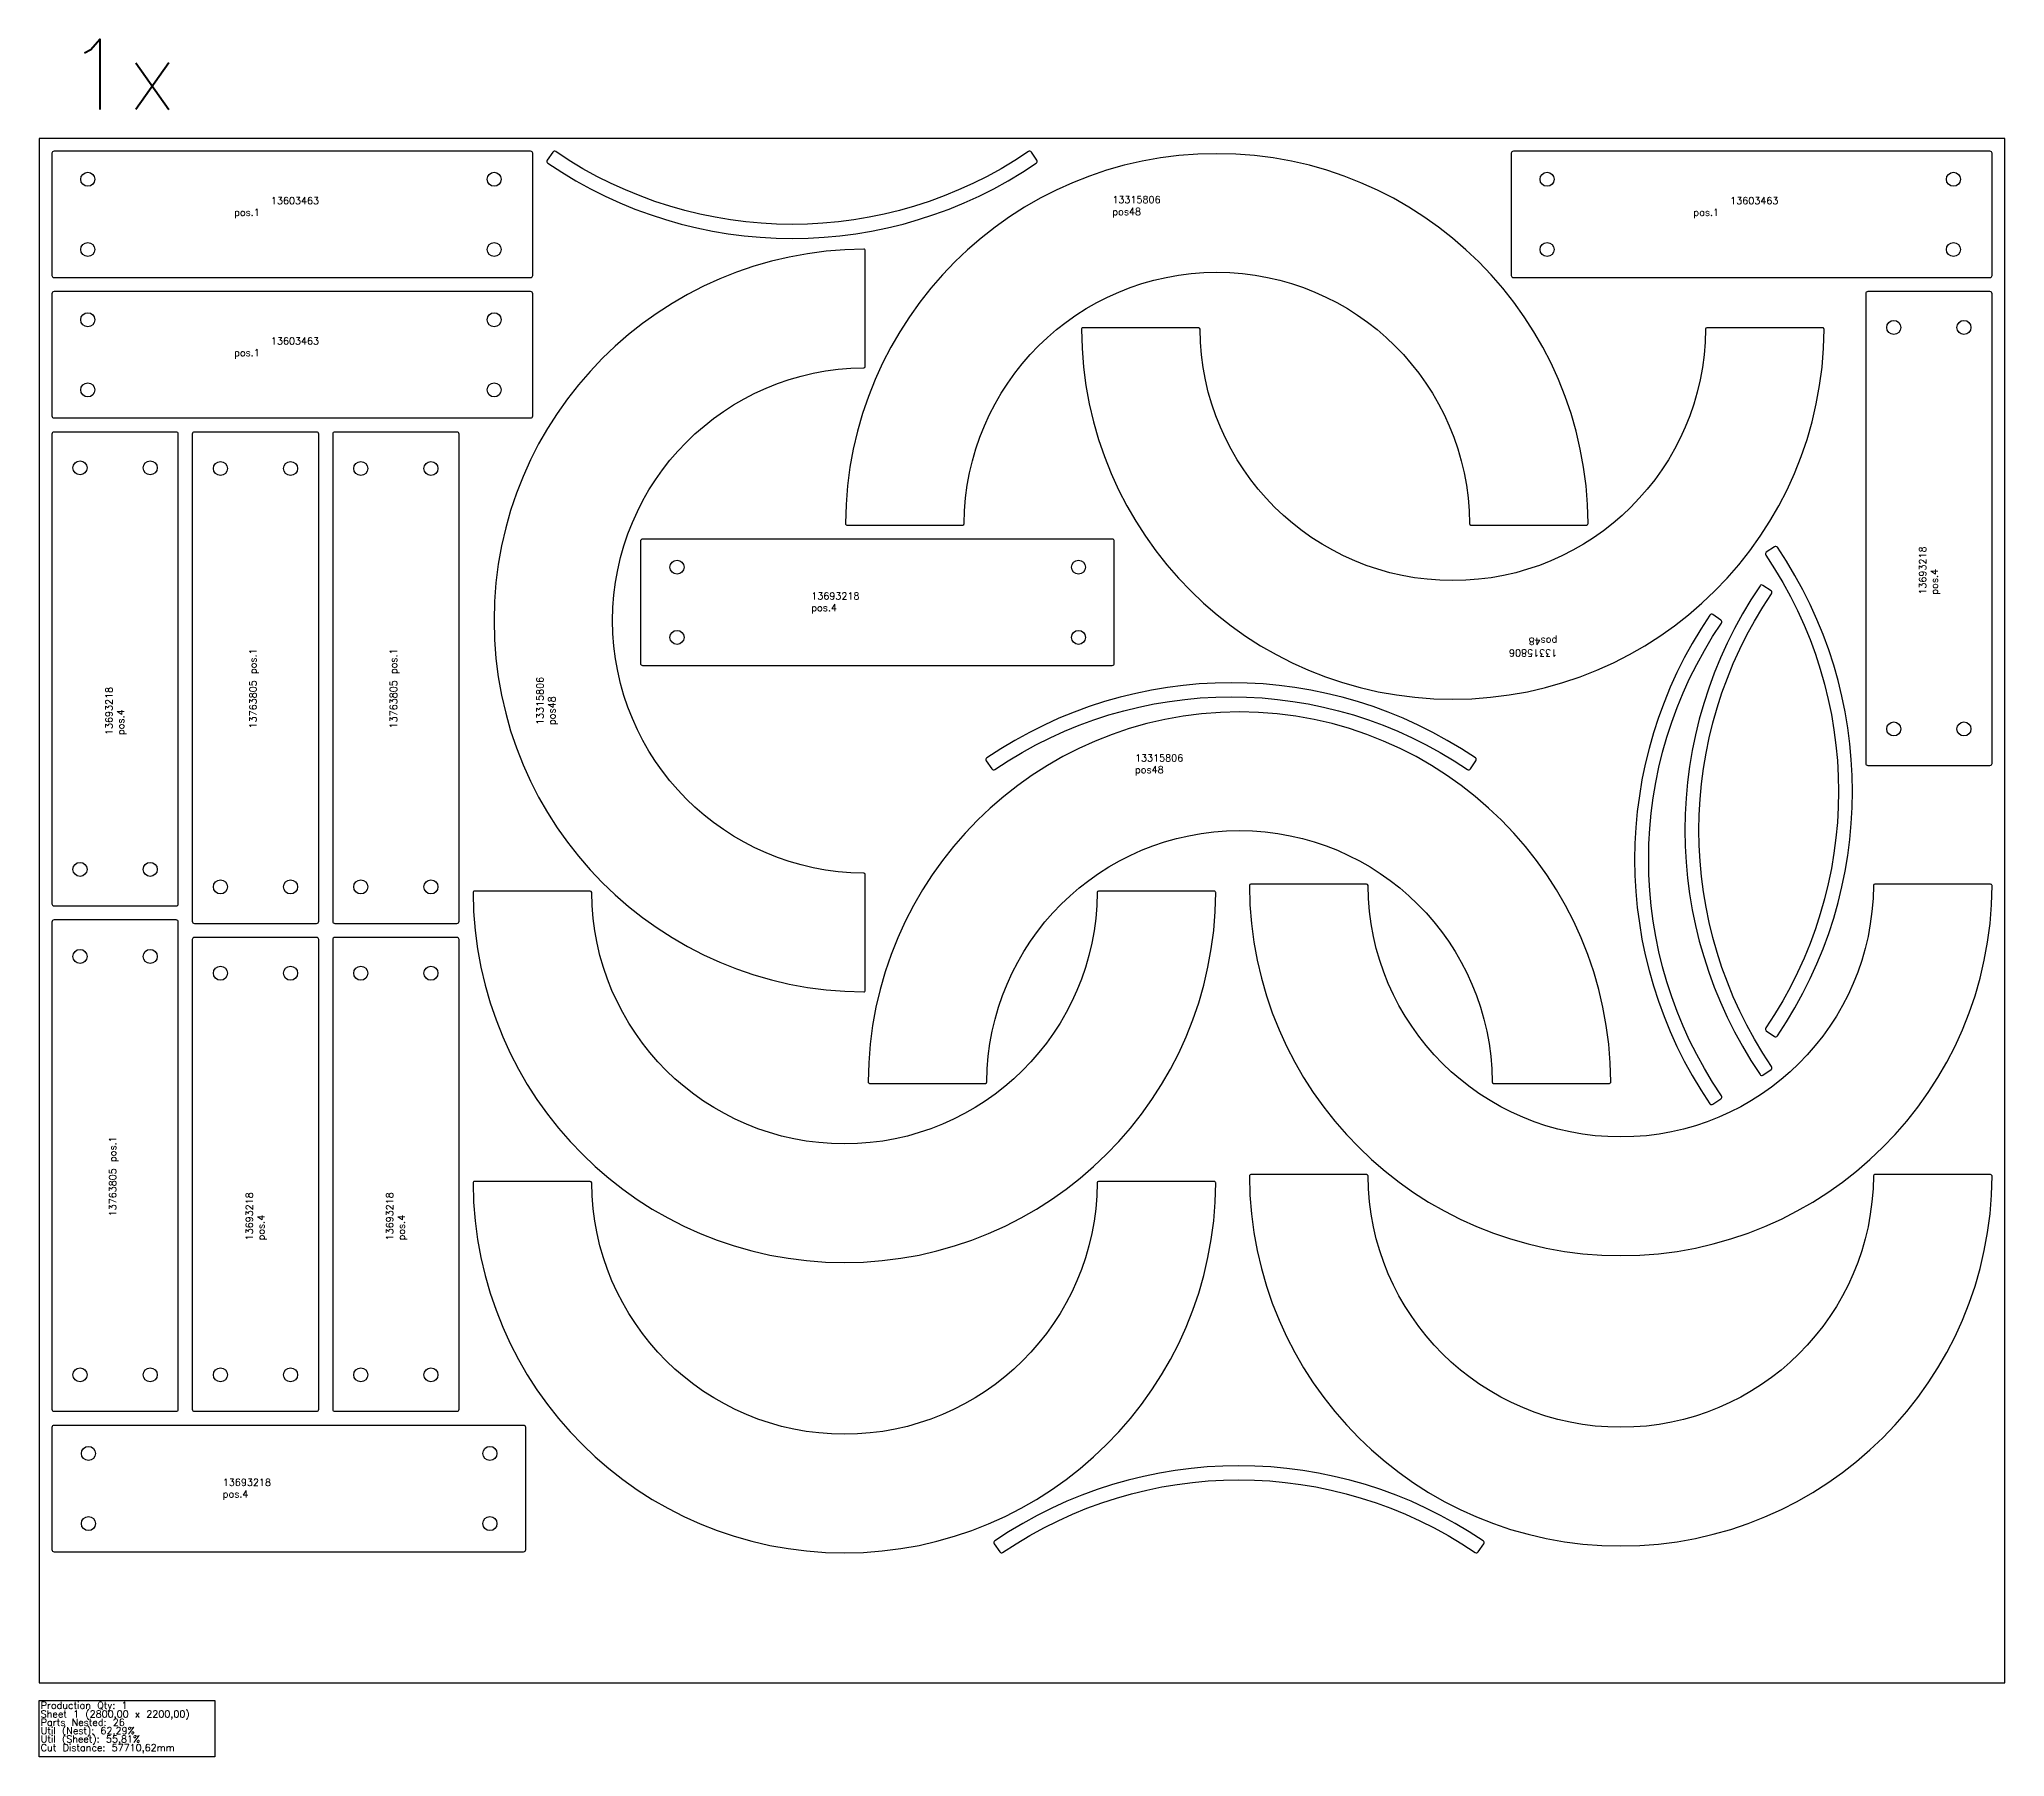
# Model space of a CAD drawing. Header units: millimetres. Extents: x 0 to 2800, y -105 to 2341.
import ezdxf

# ---------------------------------------------------------------- set-up
doc = ezdxf.new("R2010")
doc.units = ezdxf.units.MM
for name, color, linetype in [('13603463', 7, 'Continuous'), ('13693218', 7, 'Continuous'), ('13763805', 7, 'Continuous'), ('13827894', 7, 'Continuous'), ('sheet', 24, 'Continuous'), ('Stats', 7, 'Continuous'), ('Texto', 7, 'Continuous')]:
    doc.layers.add(name, color=color, linetype=linetype)
doc.styles.get("Standard").update_dxf_attribs({"font": 'txt.shx'})

msp = doc.modelspace()

# ---------------------------------------------------------------- linework, layer by layer
at = {"color": 7}
for points in [[(1315.5, 1649.5, 0.412596), (1317.5, 1651.5, -0.99449), (2037.5, 1651.5, 0.412596), (2039.5, 1649.5), (2204.5, 1649.5, 0.415326), (2206.5, 1651.5, 0.996212), (1148.5, 1651.5, 0.415326), (1150.5, 1649.5)], [(1176.8, 1151.5, 0.412596), (1174.8, 1153.5, -0.99449), (1174.8, 1873.4, 0.412596), (1176.8, 1875.4), (1176.8, 2040.4, 0.415326), (1174.8, 2042.4, 0.996212), (1174.8, 984.5, 0.415326), (1176.8, 986.5)], [(2375.7, 1930.4, 0.412596), (2373.7, 1928.4, -0.99449), (1653.7, 1928.4, 0.412596), (1651.7, 1930.4), (1486.7, 1930.4, 0.415326), (1484.7, 1928.4, 0.996212), (2542.7, 1928.4, 0.415326), (2540.7, 1930.4)], [(1347.8, 854.2, 0.412596), (1349.8, 856.2, -0.99449), (2069.8, 856.2, 0.412596), (2071.8, 854.2), (2236.8, 854.2, 0.415326), (2238.8, 856.2, 0.996212), (1180.8, 856.2, 0.415326), (1182.8, 854.2)], [(1509, 1127.9, 0.412596), (1507, 1125.9, -0.99449), (787, 1125.9, 0.412596), (785, 1127.9), (620, 1127.9, 0.415326), (618, 1125.9, 0.996212), (1676, 1125.9, 0.415326), (1674, 1127.9)], [(2615, 1137.8, 0.412596), (2613, 1135.8, -0.99449), (1893, 1135.8, 0.412596), (1891, 1137.8), (1726, 1137.8, 0.415326), (1724, 1135.8, 0.996212), (2782, 1135.8, 0.415326), (2780, 1137.8)], [(1509, 714.3, 0.412596), (1507, 712.3, -0.99449), (787, 712.3, 0.412596), (785, 714.3), (620, 714.3, 0.415326), (618, 712.3, 0.996212), (1676, 712.3, 0.415326), (1674, 714.3)], [(2615, 724.2, 0.412596), (2613, 722.2, -0.99449), (1893, 722.2, 0.412596), (1891, 724.2), (1726, 724.2, 0.415326), (1724, 722.2, 0.996212), (2782, 722.2, 0.415326), (2780, 724.2)]]:
    msp.add_lwpolyline(points, format="xyb", close=True, dxfattribs=at)
at = {"layer": '13603463', "color": 7}
for points in [[(21, 2002), (700, 2002, 0.414214), (703, 2005), (703, 2179, 0.414214), (700, 2182), (21, 2182, 0.414214), (18, 2179), (18, 2005, 0.414214)], [(2100, 2002), (2779, 2002, 0.414214), (2782, 2005), (2782, 2179, 0.414214), (2779, 2182), (2100, 2182, 0.414214), (2097, 2179), (2097, 2005, 0.414214)], [(21, 1802), (700, 1802, 0.414214), (703, 1805), (703, 1979, 0.414214), (700, 1982), (21, 1982, 0.414214), (18, 1979), (18, 1805, 0.414214)]]:
    msp.add_lwpolyline(points, format="xyb", close=True, dxfattribs=at)
for centre in [(69, 2142), (648, 2142), (2148, 2142), (2727, 2142), (69, 2042), (648, 2042), (2148, 2042), (2727, 2042), (69, 1942), (648, 1942), (69, 1842), (648, 1842)]:
    msp.add_circle(centre, 10, dxfattribs=at)
at = {"layer": '13693218', "color": 7}
for points in [[(2782, 1310), (2782, 1979, 0.414214), (2779, 1982), (2605, 1982, 0.414214), (2602, 1979), (2602, 1310, 0.414214), (2605, 1307), (2779, 1307, 0.414214)], [(198, 1110), (198, 1779, 0.414214), (195, 1782), (21, 1782, 0.414214), (18, 1779), (18, 1110, 0.414214), (21, 1107), (195, 1107, 0.414214)], [(859.5, 1449.5), (1528.5, 1449.5, 0.414214), (1531.5, 1452.5), (1531.5, 1626.5, 0.414214), (1528.5, 1629.5), (859.5, 1629.5, 0.414214), (856.5, 1626.5), (856.5, 1452.5, 0.414214)], [(398, 390), (398, 1059, 0.414214), (395, 1062), (221, 1062, 0.414214), (218, 1059), (218, 390, 0.414214), (221, 387), (395, 387, 0.414214)], [(598, 390), (598, 1059, 0.414214), (595, 1062), (421, 1062, 0.414214), (418, 1059), (418, 390, 0.414214), (421, 387), (595, 387, 0.414214)], [(21, 187), (690, 187, 0.414214), (693, 190), (693, 364, 0.414214), (690, 367), (21, 367, 0.414214), (18, 364), (18, 190, 0.414214)]]:
    msp.add_lwpolyline(points, format="xyb", close=True, dxfattribs=at)
for centre in [(2642, 1931), (2742, 1931), (58, 1731), (158, 1731), (908.5, 1589.5), (1480.5, 1589.5), (908.5, 1489.5), (1480.5, 1489.5), (2642, 1359), (2742, 1359), (58, 1159), (158, 1159), (258, 1011), (358, 1011), (458, 1011), (558, 1011), (258, 439), (358, 439), (458, 439), (558, 439), (70, 327), (642, 327), (70, 227), (642, 227)]:
    msp.add_circle(centre, 10, dxfattribs=at)
at = {"layer": '13763805', "color": 7}
for points in [[(395, 1782), (221, 1782, 0.414214), (218, 1779), (218, 1085, 0.414214), (221, 1082), (395, 1082, 0.414214), (398, 1085), (398, 1779, 0.414214)], [(595, 1782), (421, 1782, 0.414214), (418, 1779), (418, 1085, 0.414214), (421, 1082), (595, 1082, 0.414214), (598, 1085), (598, 1779, 0.414214)], [(195, 1087), (21, 1087, 0.414214), (18, 1084), (18, 390, 0.414214), (21, 387), (195, 387, 0.414214), (198, 390), (198, 1084, 0.414214)]]:
    msp.add_lwpolyline(points, format="xyb", close=True, dxfattribs=at)
for centre in [(258, 1730), (358, 1730), (458, 1730), (558, 1730), (258, 1134), (358, 1134), (458, 1134), (558, 1134), (58, 1035), (158, 1035), (58, 439), (158, 439)]:
    msp.add_circle(centre, 10, dxfattribs=at)
at = {"layer": '13827894', "color": 7}
for points in [[(1413.3, 2180.6, 0.412755), (1409.1, 2181.4, -0.307665), (735.7, 2181.4, 0.412755), (731.5, 2180.6), (723.6, 2169.1, 0.415641), (724.4, 2164.9, 0.307727), (1420.4, 2164.9, 0.415641), (1421.2, 2169.1)], [(2460.4, 1610.7, 0.412755), (2459.6, 1606.5, -0.307665), (2459.6, 933.1, 0.412755), (2460.4, 928.9), (2471.9, 921, 0.415641), (2476.1, 921.8, 0.307727), (2476.1, 1617.8, 0.415641), (2471.9, 1618.6)], [(2467.2, 874, 0.412755), (2468, 878.1, -0.307665), (2468, 1551.6, 0.412755), (2467.2, 1555.7), (2455.6, 1563.6, 0.415641), (2451.5, 1562.9, 0.307727), (2451.5, 866.8, 0.415641), (2455.6, 866)], [(2395.6, 832.3, 0.412755), (2396.4, 836.4, -0.307665), (2396.4, 1509.8, 0.412755), (2395.6, 1514), (2384.1, 1521.9, 0.415641), (2379.9, 1521.1, 0.307727), (2379.9, 825.1, 0.415641), (2384.1, 824.3)], [(1357.1, 1302, 0.412755), (1361.2, 1301.2, -0.307665), (2034.7, 1301.2, 0.412755), (2038.8, 1302), (2046.7, 1313.5, 0.415641), (2046, 1317.7, 0.307727), (1349.9, 1317.7, 0.415641), (1349.1, 1313.5)], [(1368.3, 186.6, 0.412755), (1372.4, 185.8, -0.307665), (2045.8, 185.8, 0.412755), (2050, 186.6), (2057.9, 198.1, 0.415641), (2057.1, 202.3, 0.307727), (1361.1, 202.3, 0.415641), (1360.3, 198.1)]]:
    msp.add_lwpolyline(points, format="xyb", close=True, dxfattribs=at)
at = {"layer": 'sheet', "color": 7}
msp.add_lwpolyline([(0, 0), (2800, 0), (2800, 2200), (0, 2200)], close=True, dxfattribs=at)
at = {"layer": 'Stats', "color": 151}
msp.add_lwpolyline([(0, -25), (250, -25), (250, -105), (0, -105), (0, -25)], close=True, dxfattribs=at)

# ---------------------------------------------------------------- texts
at = {"insert": (38.9, 2341.4), "char_height": 100, "attachment_point": 1}
msp.add_mtext_dynamic_manual_height_columns('1x', width=682.588, gutter_width=1, heights=[0], dxfattribs=at)
at = {"layer": 'Stats', "color": 60}
for s, p in [('Production Qty: 1', (2, -37)), ('Sheet 1 (2800,00 x 2200,00)', (2, -49)), ('Parts Nested: 26', (2, -61)), ('Util (Nest): 62,29%', (2, -73)), ('Util (Sheet): 55,81%', (2, -85)), ('Cut Distance: 57710,62mm', (2, -97))]:
    msp.add_text(s, height=10, dxfattribs=at).set_placement(p)
at = {"layer": 'Texto', "color": 3, "char_height": 10, "attachment_point": 1}
for s, insert, width in [('{\\W5.868066; }13603463 pos.1', (277.6, 2116.5), 141.677), ('13315806\\Ppos48', (1528.8, 2117.8), 336.947), ('{\\W5.868066; }13603463 pos.1', (2356.6, 2116.5), 141.677), ('{\\W5.868066; }13603463 pos.1', (277.6, 1916.5), 141.677), ('13693218 pos.4', (1099.9, 1553.4), 63.838), ('13315806\\Ppos48', (1561.1, 1322.5), 336.947), ('13693218 pos.4', (261.4, 290.9), 63.838)]:
    msp.add_mtext(s, dxfattribs=dict(at, insert=insert, width=width))
for s, insert, width, rotation in [('13693218 pos.4', (2678.1, 1550.4), 63.838, 90), ('13315806\\Ppos48', (2162.5, 1462.1), 336.947, 180), ('13763805 pos.1', (299.6, 1359.7), 419.422, 90), ('13763805 pos.1', (499.6, 1359.7), 419.422, 90), ('13315806\\Ppos48', (708.5, 1364.7), 336.947, 90), ('13693218 pos.4', (94.1, 1350.4), 63.838, 90), ('13763805 pos.1', (99.6, 664.7), 419.422, 90), ('13693218 pos.4', (294.1, 630.4), 63.838, 90), ('13693218 pos.4', (494.1, 630.4), 63.838, 90)]:
    msp.add_mtext(s, dxfattribs=dict(at, insert=insert, width=width, rotation=rotation))

doc.saveas('drawing.dxf')
